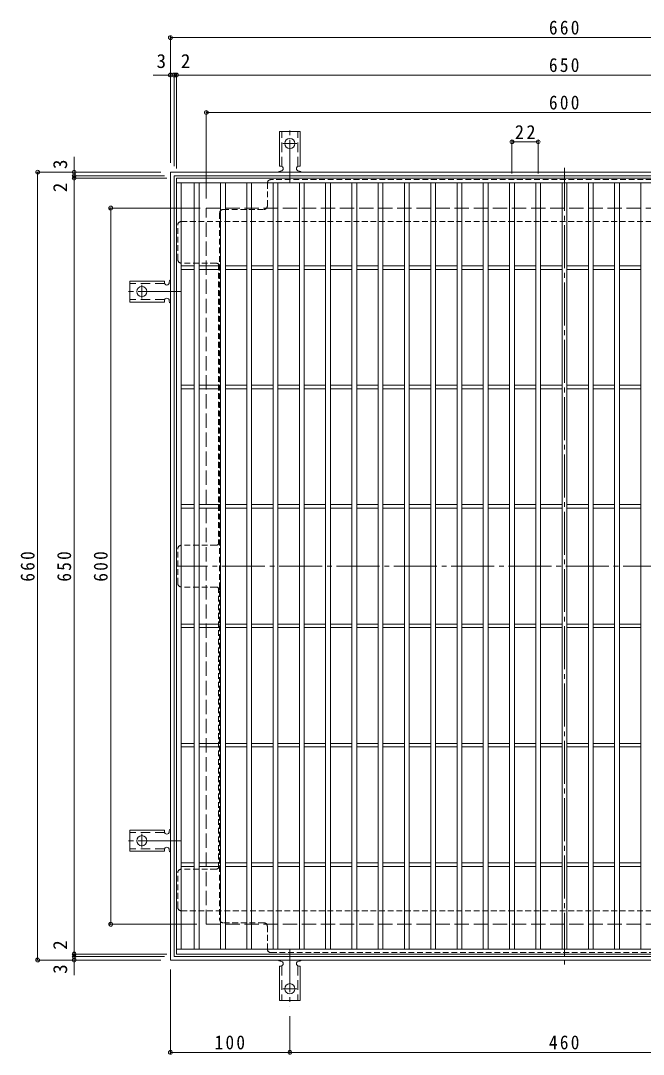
# Model space of a CAD drawing. Units: millimetres at full size, sheet at 1:4. Extents: x -953 to 1047, y -779 to 782.
# Drawn here: x -953 to -431, y -84 to 782 of the extents above; entities that cross this region are included whole.
import ezdxf
from ezdxf.enums import TextEntityAlignment as Align

# ---------------------------------------------------------------- set-up
doc = ezdxf.new("R2010")
doc.units = ezdxf.units.MM
doc.header["$LTSCALE"] = 4
doc.header["$PDMODE"] = 32
doc.header["$PDSIZE"] = 3.2
for name, pattern in [('CHAIN2', [12, 9, -1, 1, -1]), ('DASHED1', [1.8, 1.2, -0.6]), ('DASHED2', [3, 2, -1]), ('DASHED3', [4, 3, -1])]:
    doc.linetypes.add(name, pattern=pattern)
for name, color, linetype, lineweight in [('A-1_躯体', 3, 'Continuous', 9), ('A-2_仕上', 3, 'Continuous', 9), ('A-4_文字', 7, 'Continuous', 9), ('A-7_木断面', 2, 'Continuous', 9), ('A-A_インテリア', 3, 'Continuous', 9)]:
    doc.layers.add(name, color=color, linetype=linetype, lineweight=lineweight)
doc.styles.add('ＭＳ ゴシック', font='')
doc.styles.get('ＭＳ ゴシック').set_extended_font_data('MS Gothic')

msp = doc.modelspace()

# ---------------------------------------------------------------- linework, layer by layer
at = {"layer": 'A-1_躯体', "color": 2}
for p, q in [((-827.292, -5.385), (-827.292, 654.615)), ((-827.292, 654.615), (-167.292, 654.615)), ((-824.292, -2.385), (-824.292, 651.615)), ((-824.292, 651.615), (-170.292, 651.615)), ((-167.292, -5.385), (-827.292, -5.385)), ((-170.292, -2.385), (-824.292, -2.385))]:
    msp.add_line(p, q, dxfattribs=at)
at = {"layer": 'A-1_躯体', "color": 2, "linetype": 'DASHED3'}
for p, q in [((-797.292, 24.615), (-797.292, 624.615)), ((-797.292, 624.615), (-197.292, 624.615)), ((-797.292, 24.615), (-197.292, 24.615))]:
    msp.add_line(p, q, dxfattribs=at)
at = {"layer": 'A-2_仕上'}
for p, q in [((-822.292, 649.615), (-172.291, 649.615)), ((-822.292, -0.385), (-822.292, 649.615)), ((-822.292, 645.615), (-172.291, 645.615)), ((-818.292, 3.615), (-818.292, 645.615)), ((-807.291, 3.615), (-807.291, 645.615)), ((-803.291, 3.615), (-803.291, 645.615)), ((-785.291, 645.615), (-785.291, 3.615)), ((-781.291, 645.615), (-781.291, 3.615)), ((-763.291, 645.615), (-763.291, 3.615)), ((-759.291, 645.615), (-759.291, 3.615)), ((-741.291, 3.615), (-741.291, 645.615)), ((-737.291, 3.615), (-737.291, 645.615)), ((-719.291, 3.615), (-719.291, 645.615)), ((-715.291, 3.615), (-715.291, 645.615)), ((-697.291, 3.615), (-697.291, 645.615)), ((-693.291, 3.615), (-693.291, 645.615)), ((-675.291, 3.615), (-675.291, 645.615)), ((-671.291, 3.615), (-671.291, 645.615)), ((-653.291, 3.615), (-653.291, 645.615)), ((-649.291, 3.615), (-649.291, 645.615)), ((-631.291, 3.615), (-631.291, 645.615)), ((-627.291, 3.615), (-627.291, 645.615)), ((-609.291, 3.615), (-609.291, 645.615)), ((-605.291, 3.615), (-605.291, 645.615)), ((-587.291, 3.615), (-587.291, 645.615)), ((-583.291, 3.615), (-583.291, 645.615)), ((-565.291, 3.615), (-565.291, 645.615)), ((-561.291, 3.615), (-561.291, 645.615)), ((-543.291, 3.615), (-543.291, 645.615)), ((-539.291, 3.615), (-539.291, 645.615)), ((-521.291, 3.615), (-521.291, 645.615)), ((-517.291, 3.615), (-517.291, 645.615)), ((-499.291, 3.615), (-499.291, 645.615)), ((-495.291, 3.615), (-495.291, 645.615)), ((-477.291, 3.615), (-477.291, 645.615)), ((-473.291, 3.615), (-473.291, 645.615)), ((-455.291, 3.615), (-455.291, 645.615)), ((-451.291, 3.615), (-451.291, 645.615)), ((-433.291, 3.615), (-433.291, 645.615)), ((-818.292, 576.115), (-807.291, 576.115)), ((-818.292, 573.115), (-807.291, 573.115)), ((-803.291, 576.115), (-785.291, 576.115)), ((-803.291, 573.115), (-785.291, 573.115)), ((-781.291, 576.115), (-763.291, 576.115)), ((-781.291, 573.115), (-763.291, 573.115)), ((-759.291, 576.115), (-741.291, 576.115)), ((-759.291, 573.115), (-741.291, 573.115)), ((-737.291, 576.115), (-719.291, 576.115)), ((-737.291, 573.115), (-719.291, 573.115)), ((-715.291, 576.115), (-697.291, 576.115)), ((-715.291, 573.115), (-697.291, 573.115)), ((-693.291, 576.115), (-675.291, 576.115)), ((-693.291, 573.115), (-675.291, 573.115)), ((-671.291, 576.115), (-653.291, 576.115)), ((-671.291, 573.115), (-653.291, 573.115)), ((-649.291, 576.115), (-631.291, 576.115)), ((-649.291, 573.115), (-631.291, 573.115)), ((-627.291, 576.115), (-609.291, 576.115)), ((-627.291, 573.115), (-609.291, 573.115)), ((-605.291, 576.115), (-587.291, 576.115)), ((-605.291, 573.115), (-587.291, 573.115)), ((-583.291, 576.115), (-565.291, 576.115)), ((-583.291, 573.115), (-565.291, 573.115)), ((-561.291, 576.115), (-543.291, 576.115)), ((-561.291, 573.115), (-543.291, 573.115)), ((-539.291, 576.115), (-521.291, 576.115)), ((-539.291, 573.115), (-521.291, 573.115)), ((-517.291, 576.115), (-499.291, 576.115)), ((-517.291, 573.115), (-499.291, 573.115)), ((-495.291, 576.115), (-477.291, 576.115)), ((-495.291, 573.115), (-477.291, 573.115)), ((-473.291, 576.115), (-455.291, 576.115)), ((-473.291, 573.115), (-455.291, 573.115)), ((-451.291, 576.115), (-433.291, 576.115)), ((-451.291, 573.115), (-433.291, 573.115)), ((-818.292, 476.115), (-807.291, 476.115)), ((-818.292, 473.115), (-807.291, 473.115)), ((-803.291, 476.115), (-785.291, 476.115)), ((-803.291, 473.115), (-785.291, 473.115)), ((-781.291, 476.115), (-763.291, 476.115)), ((-781.291, 473.115), (-763.291, 473.115)), ((-759.291, 476.115), (-741.291, 476.115)), ((-759.291, 473.115), (-741.291, 473.115)), ((-737.291, 476.115), (-719.291, 476.115)), ((-737.291, 473.115), (-719.291, 473.115)), ((-715.291, 476.115), (-697.291, 476.115)), ((-715.291, 473.115), (-697.291, 473.115)), ((-693.291, 476.115), (-675.291, 476.115)), ((-693.291, 473.115), (-675.291, 473.115)), ((-671.291, 476.115), (-653.291, 476.115)), ((-671.291, 473.115), (-653.291, 473.115)), ((-649.291, 476.115), (-631.291, 476.115)), ((-649.291, 473.115), (-631.291, 473.115)), ((-627.291, 476.115), (-609.291, 476.115)), ((-627.291, 473.115), (-609.291, 473.115)), ((-605.291, 476.115), (-587.291, 476.115)), ((-605.291, 473.115), (-587.291, 473.115)), ((-583.291, 476.115), (-565.291, 476.115)), ((-583.291, 473.115), (-565.291, 473.115)), ((-561.291, 476.115), (-543.291, 476.115)), ((-561.291, 473.115), (-543.291, 473.115)), ((-539.291, 476.115), (-521.291, 476.115)), ((-539.291, 473.115), (-521.291, 473.115)), ((-517.291, 476.115), (-499.291, 476.115)), ((-517.291, 473.115), (-499.291, 473.115)), ((-495.291, 476.115), (-477.291, 476.115)), ((-495.291, 473.115), (-477.291, 473.115)), ((-473.291, 476.115), (-455.291, 476.115)), ((-473.291, 473.115), (-455.291, 473.115)), ((-451.291, 476.115), (-433.291, 476.115)), ((-451.291, 473.115), (-433.291, 473.115)), ((-818.292, 376.115), (-807.291, 376.115)), ((-818.292, 373.115), (-807.291, 373.115)), ((-803.291, 376.115), (-785.291, 376.115)), ((-803.291, 373.115), (-785.291, 373.115)), ((-781.291, 376.115), (-763.291, 376.115)), ((-781.291, 373.115), (-763.291, 373.115)), ((-759.291, 376.115), (-741.291, 376.115)), ((-759.291, 373.115), (-741.291, 373.115)), ((-737.291, 376.115), (-719.291, 376.115)), ((-737.291, 373.115), (-719.291, 373.115)), ((-715.291, 376.115), (-697.291, 376.115)), ((-715.291, 373.115), (-697.291, 373.115)), ((-693.291, 376.115), (-675.291, 376.115)), ((-693.291, 373.115), (-675.291, 373.115)), ((-671.291, 376.115), (-653.291, 376.115)), ((-671.291, 373.115), (-653.291, 373.115)), ((-649.291, 376.115), (-631.291, 376.115)), ((-649.291, 373.115), (-631.291, 373.115)), ((-627.291, 376.115), (-609.291, 376.115)), ((-627.291, 373.115), (-609.291, 373.115)), ((-605.291, 376.115), (-587.291, 376.115)), ((-605.291, 373.115), (-587.291, 373.115)), ((-583.291, 376.115), (-565.291, 376.115)), ((-583.291, 373.115), (-565.291, 373.115)), ((-561.291, 376.115), (-543.291, 376.115)), ((-561.291, 373.115), (-543.291, 373.115)), ((-539.291, 376.115), (-521.291, 376.115)), ((-539.291, 373.115), (-521.291, 373.115)), ((-517.291, 376.115), (-499.291, 376.115)), ((-517.291, 373.115), (-499.291, 373.115)), ((-495.291, 376.115), (-477.291, 376.115)), ((-495.291, 373.115), (-477.291, 373.115)), ((-473.291, 376.115), (-455.291, 376.115)), ((-473.291, 373.115), (-455.291, 373.115)), ((-451.291, 376.115), (-433.291, 376.115)), ((-451.291, 373.115), (-433.291, 373.115)), ((-818.292, 276.115), (-807.291, 276.115)), ((-818.292, 273.115), (-807.291, 273.115)), ((-803.291, 276.115), (-785.291, 276.115)), ((-803.291, 273.115), (-785.291, 273.115)), ((-781.291, 276.115), (-763.291, 276.115)), ((-781.291, 273.115), (-763.291, 273.115)), ((-759.291, 276.115), (-741.291, 276.115)), ((-759.291, 273.115), (-741.291, 273.115)), ((-737.291, 276.115), (-719.291, 276.115)), ((-737.291, 273.115), (-719.291, 273.115)), ((-715.291, 276.115), (-697.291, 276.115)), ((-715.291, 273.115), (-697.291, 273.115)), ((-693.291, 276.115), (-675.291, 276.115)), ((-693.291, 273.115), (-675.291, 273.115)), ((-671.291, 276.115), (-653.291, 276.115)), ((-671.291, 273.115), (-653.291, 273.115)), ((-649.291, 276.115), (-631.291, 276.115)), ((-649.291, 273.115), (-631.291, 273.115)), ((-627.291, 276.115), (-609.291, 276.115)), ((-627.291, 273.115), (-609.291, 273.115)), ((-605.291, 276.115), (-587.291, 276.115)), ((-605.291, 273.115), (-587.291, 273.115)), ((-583.291, 276.115), (-565.291, 276.115)), ((-583.291, 273.115), (-565.291, 273.115)), ((-561.291, 276.115), (-543.291, 276.115)), ((-561.291, 273.115), (-543.291, 273.115)), ((-539.291, 276.115), (-521.291, 276.115)), ((-539.291, 273.115), (-521.291, 273.115)), ((-517.291, 276.115), (-499.291, 276.115)), ((-517.291, 273.115), (-499.291, 273.115)), ((-495.291, 276.115), (-477.291, 276.115)), ((-495.291, 273.115), (-477.291, 273.115)), ((-473.291, 276.115), (-455.291, 276.115)), ((-473.291, 273.115), (-455.291, 273.115)), ((-451.291, 276.115), (-433.291, 276.115)), ((-451.291, 273.115), (-433.291, 273.115)), ((-818.292, 176.115), (-807.291, 176.115)), ((-803.291, 176.115), (-785.291, 176.115)), ((-781.291, 176.115), (-763.291, 176.115)), ((-759.291, 176.115), (-741.291, 176.115)), ((-737.291, 176.115), (-719.291, 176.115)), ((-715.291, 176.115), (-697.291, 176.115)), ((-693.291, 176.115), (-675.291, 176.115)), ((-671.291, 176.115), (-653.291, 176.115)), ((-649.291, 176.115), (-631.291, 176.115)), ((-627.291, 176.115), (-609.291, 176.115)), ((-605.291, 176.115), (-587.291, 176.115)), ((-583.291, 176.115), (-565.291, 176.115)), ((-561.291, 176.115), (-543.291, 176.115)), ((-539.291, 176.115), (-521.291, 176.115)), ((-517.291, 176.115), (-499.291, 176.115)), ((-495.291, 176.115), (-477.291, 176.115)), ((-473.291, 176.115), (-455.291, 176.115)), ((-451.291, 176.115), (-433.291, 176.115)), ((-818.292, 173.115), (-807.291, 173.115)), ((-803.291, 173.115), (-785.291, 173.115)), ((-781.291, 173.115), (-763.291, 173.115)), ((-759.291, 173.115), (-741.291, 173.115)), ((-737.291, 173.115), (-719.291, 173.115)), ((-715.291, 173.115), (-697.291, 173.115)), ((-693.291, 173.115), (-675.291, 173.115)), ((-671.291, 173.115), (-653.291, 173.115)), ((-649.291, 173.115), (-631.291, 173.115)), ((-627.291, 173.115), (-609.291, 173.115)), ((-605.291, 173.115), (-587.291, 173.115)), ((-583.291, 173.115), (-565.291, 173.115)), ((-561.291, 173.115), (-543.291, 173.115)), ((-539.291, 173.115), (-521.291, 173.115)), ((-517.291, 173.115), (-499.291, 173.115)), ((-495.291, 173.115), (-477.291, 173.115)), ((-473.291, 173.115), (-455.291, 173.115)), ((-451.291, 173.115), (-433.291, 173.115)), ((-818.292, 76.115), (-807.291, 76.115)), ((-818.292, 73.115), (-807.291, 73.115)), ((-803.291, 76.115), (-785.291, 76.115)), ((-803.291, 73.115), (-785.291, 73.115)), ((-781.291, 76.115), (-763.291, 76.115)), ((-781.291, 73.115), (-763.291, 73.115)), ((-759.291, 76.115), (-741.291, 76.115)), ((-759.291, 73.115), (-741.291, 73.115)), ((-737.291, 76.115), (-719.291, 76.115)), ((-737.291, 73.115), (-719.291, 73.115)), ((-715.291, 76.115), (-697.291, 76.115)), ((-715.291, 73.115), (-697.291, 73.115)), ((-693.291, 76.115), (-675.291, 76.115)), ((-693.291, 73.115), (-675.291, 73.115)), ((-671.291, 76.115), (-653.291, 76.115)), ((-671.291, 73.115), (-653.291, 73.115)), ((-649.291, 76.115), (-631.291, 76.115)), ((-649.291, 73.115), (-631.291, 73.115)), ((-627.291, 76.115), (-609.291, 76.115)), ((-627.291, 73.115), (-609.291, 73.115)), ((-605.291, 76.115), (-587.291, 76.115)), ((-605.291, 73.115), (-587.291, 73.115)), ((-583.291, 76.115), (-565.291, 76.115)), ((-583.291, 73.115), (-565.291, 73.115)), ((-561.291, 76.115), (-543.291, 76.115)), ((-561.291, 73.115), (-543.291, 73.115)), ((-539.291, 76.115), (-521.291, 76.115)), ((-539.291, 73.115), (-521.291, 73.115)), ((-517.291, 76.115), (-499.291, 76.115)), ((-517.291, 73.115), (-499.291, 73.115)), ((-495.291, 76.115), (-477.291, 76.115)), ((-495.291, 73.115), (-477.291, 73.115)), ((-473.291, 76.115), (-455.291, 76.115)), ((-473.291, 73.115), (-455.291, 73.115)), ((-451.291, 76.115), (-433.291, 76.115)), ((-451.291, 73.115), (-433.291, 73.115)), ((-345.292, 3.615), (-822.292, 3.615))]:
    msp.add_line(p, q, dxfattribs=at)
msp.add_lwpolyline([(-172.291, 649.615), (-172.291, -0.385), (-822.292, -0.385)], dxfattribs=at)
at = {"layer": 'A-4_文字'}
for p, q in [((-827.292, 768.593), (-827.292, 662.615)), ((-827.292, 767.393), (-167.292, 767.393)), ((-824.292, 737.204), (-824.292, 659.615)), ((-822.292, 737.204), (-822.292, 657.615)), ((-841.696, 736.004), (-824.292, 736.004)), ((-824.292, 736.004), (-822.292, 736.004)), ((-822.292, 736.004), (-172.291, 736.004)), ((-797.292, 705.815), (-797.292, 632.615)), ((-797.292, 704.615), (-197.292, 704.615)), ((-541.291, 681.221), (-541.291, 653.615)), ((-541.291, 680.021), (-519.291, 680.021)), ((-519.291, 681.221), (-519.291, 653.615)), ((-907.897, 651.615), (-907.897, 667.586)), ((-939.702, 654.615), (-835.292, 654.615)), ((-938.502, 654.615), (-938.502, -5.385)), ((-909.097, 651.615), (-832.292, 651.615)), ((-909.097, 649.615), (-830.292, 649.615)), ((-907.897, 649.615), (-907.897, 651.615)), ((-907.897, -0.385), (-907.897, 649.615)), ((-878.492, 624.615), (-802.292, 624.615)), ((-877.292, 624.615), (-877.292, 24.615)), ((-878.492, 24.615), (-805.292, 24.615)), ((-939.702, -5.385), (-835.292, -5.385)), ((-909.097, -0.385), (-830.292, -0.385)), ((-909.097, -2.385), (-832.292, -2.385)), ((-907.897, -2.385), (-907.897, -0.385)), ((-907.897, -18.164), (-907.897, -2.385)), ((-827.292, -83.962), (-827.292, -13.385)), ((-727.291, -83.962), (-727.291, -52.385)), ((-827.292, -82.762), (-727.291, -82.762)), ((-727.291, -82.762), (-267.292, -82.762))]:
    msp.add_line(p, q, dxfattribs=at)
for p in [(-827.292, 767.393), (-827.292, 736.004), (-824.292, 736.004), (-822.292, 736.004), (-797.292, 704.615), (-541.291, 680.021), (-519.291, 680.021), (-938.502, 654.615), (-907.897, 654.615), (-907.897, 651.615), (-907.897, 649.615), (-877.292, 624.615), (-877.292, 24.615), (-907.897, -0.385), (-938.502, -5.385), (-907.897, -2.385), (-907.897, -5.385), (-827.292, -82.762), (-727.291, -82.762)]:
    msp.add_point(p, dxfattribs=at)
at = {"layer": 'A-7_木断面', "linetype": 'CHAIN2'}
for p, q in [((-497.292, 658.212), (-497.292, -8.981)), ((-172.135, 324.615), (-822.017, 324.615))]:
    msp.add_line(p, q, dxfattribs=at)
at = {"layer": 'A-7_木断面', "linetype": 'DASHED1'}
for p, q in [((-746.091, 626.419), (-746.091, 645.419)), ((-251.493, 648.419), (-743.091, 648.419)), ((-786.092, 620.419), (-786.092, 28.812)), ((-783.092, 623.419), (-749.091, 623.419)), ((-821.095, 581.418), (-821.095, 610.419)), ((-818.095, 613.419), (-176.488, 613.419)), ((-789.092, 578.418), (-818.095, 578.418)), ((-786.892, 577.458), (-786.892, 343.076)), ((-821.095, 310.115), (-821.095, 339.116)), ((-789.092, 342.116), (-818.095, 342.116)), ((-789.092, 307.115), (-818.095, 307.115)), ((-786.892, 71.773), (-786.892, 306.154)), ((-789.092, 70.813), (-818.095, 70.813)), ((-821.095, 38.812), (-821.095, 67.813)), ((-818.095, 35.812), (-313.095, 35.812)), ((-749.091, 25.812), (-783.092, 25.812)), ((-746.091, 22.812), (-746.091, 3.812)), ((-743.091, 0.812), (-348.095, 0.812))]:
    msp.add_line(p, q, dxfattribs=at)
for centre, start, end in [((-743.091, 645.419), 90, 180), ((-749.091, 626.419), 270, 0), ((-783.092, 620.419), 90, 180), ((-818.095, 610.419), 90, 180), ((-818.095, 581.418), 180, 270), ((-789.092, 575.418), 0, 90), ((-818.095, 339.116), 90, 180), ((-789.092, 345.116), 270, 0), ((-818.095, 310.115), 180, 270), ((-789.092, 304.115), 0, 90), ((-818.095, 67.813), 90, 180), ((-789.092, 73.813), 270, 0), ((-818.095, 38.812), 180, 270), ((-783.092, 28.812), 180, 270), ((-749.091, 22.812), 0, 90), ((-743.091, 3.812), 180, 270)]:
    msp.add_arc(centre, 3, start, end, dxfattribs=at)
at = {"layer": 'A-A_インテリア', "color": 7, "linetype": 'CHAIN2'}
for p, q in [((-727.291, 645.615), (-727.291, 693.615)), ((-721.515, 678.615), (-733.067, 678.615)), ((-818.291, 554.615), (-866.291, 554.615)), ((-851.291, 560.391), (-851.291, 548.839)), ((-851.291, 100.392), (-851.291, 88.84)), ((-818.291, 94.616), (-866.291, 94.616)), ((-727.291, 3.616), (-727.291, -44.385)), ((-721.515, -29.385), (-733.067, -29.385))]:
    msp.add_line(p, q, dxfattribs=at)
at = {"layer": 'A-A_インテリア'}
for p, q in [((-736.041, 659.615), (-736.041, 688.615)), ((-736.041, 688.615), (-718.541, 688.615)), ((-718.541, 659.615), (-718.541, 688.615)), ((-736.041, 659.615), (-734.791, 659.615)), ((-718.541, 659.615), (-719.791, 659.615)), ((-734.787, 655.615), (-735.3, 655.615)), ((-719.291, 655.615), (-719.791, 655.615)), ((-832.291, 563.365), (-861.291, 563.365)), ((-861.291, 545.865), (-861.291, 563.365)), ((-832.291, 563.365), (-832.291, 562.116)), ((-828.291, 562.615), (-828.291, 562.115)), ((-832.291, 545.865), (-861.291, 545.865)), ((-832.291, 545.865), (-832.291, 547.115)), ((-828.291, 547.12), (-828.291, 546.607)), ((-832.291, 103.366), (-861.291, 103.366)), ((-861.291, 85.866), (-861.291, 103.366)), ((-832.291, 103.366), (-832.291, 102.116)), ((-828.291, 102.616), (-828.291, 102.116)), ((-832.291, 85.866), (-832.291, 87.116)), ((-828.291, 87.12), (-828.291, 86.607)), ((-832.291, 85.866), (-861.291, 85.866)), ((-734.787, -6.385), (-735.3, -6.385)), ((-719.291, -6.385), (-719.791, -6.385)), ((-736.041, -10.385), (-734.791, -10.385)), ((-736.041, -10.385), (-736.041, -39.385)), ((-718.541, -10.385), (-719.791, -10.385)), ((-718.541, -10.385), (-718.541, -39.385)), ((-736.041, -39.385), (-718.541, -39.385))]:
    msp.add_line(p, q, dxfattribs=at)
at = {"layer": 'A-A_インテリア', "linetype": 'DASHED2'}
for p, q in [((-734.041, 659.469), (-734.041, 688.615)), ((-720.541, 659.469), (-720.541, 688.615)), ((-832.146, 561.365), (-861.291, 561.365)), ((-832.146, 547.865), (-861.291, 547.865)), ((-832.146, 101.366), (-861.291, 101.366)), ((-832.146, 87.866), (-861.291, 87.866)), ((-734.041, -10.239), (-734.041, -39.385)), ((-720.541, -10.239), (-720.541, -39.385))]:
    msp.add_line(p, q, dxfattribs=at)
at = {"layer": 'A-A_インテリア'}
for centre in [(-727.291, 678.615), (-851.291, 554.615), (-851.291, 94.616), (-727.291, -29.385)]:
    msp.add_circle(centre, 4.25, dxfattribs=at)
for centre, start, end in [((-734.791, 657.615), 270.13329, 90), ((-719.791, 657.615), 90, 270), ((-735.291, 653.615), 90.24162, 150.00072), ((-719.291, 653.615), 29.99951, 89.72403), ((-826.291, 562.615), 119.99951, 179.72403), ((-830.291, 562.116), 180, 0), ((-830.291, 547.115), 0.13329, 180), ((-826.291, 546.615), 180.24162, 240.00072), ((-826.291, 102.616), 119.99951, 179.72403), ((-830.291, 102.116), 180, 0), ((-830.291, 87.116), 0.13329, 180), ((-826.291, 86.616), 180.24162, 240.00072), ((-735.291, -4.385), 209.99928, 269.75838), ((-734.791, -8.385), 270, 89.86671), ((-719.791, -8.385), 90, 270), ((-719.291, -4.385), 270.27597, 330.00049)]:
    msp.add_arc(centre, 2, start, end, dxfattribs=at)

# ---------------------------------------------------------------- texts
at = {"layer": 'A-4_文字', "color": 2, "style": 'ＭＳ ゴシック'}
for s, p in [('3', (-838.927, 738.404)), ('2', (-818.536, 738.404))]:
    msp.add_text(s, height=11.73, dxfattribs=at).set_placement(p, align=Align.BOTTOM_LEFT)
for s, p in [('3', (-910.297, 657.253)), ('2', (-910.297, 637.857)), ('2', (-910.297, 3.196)), ('3', (-910.297, -16.94))]:
    msp.add_text(s, height=11.73, rotation=90, dxfattribs=at).set_placement(p, align=Align.BOTTOM_LEFT)
at = {"layer": 'A-4_文字', "color": 2, "char_height": 11.73, "attachment_point": 7, "style": 'ＭＳ ゴシック'}
for s, insert in [('\\T1.27;\\W0.9;660', (-510.292, 769.793)), ('\\T1.27;\\W0.9;650', (-510.292, 738.404)), ('\\T1.27;\\W0.9;600', (-510.292, 707.015)), ('\\T1.27;\\W0.95;22', (-538.791, 682.421)), ('\\T1.27;\\W0.9;100', (-790.291, -80.362)), ('\\T1.27;\\W0.9;460', (-510.291, -80.362))]:
    msp.add_mtext(s, dxfattribs=dict(at, insert=insert))
at = {"layer": 'A-4_文字', "color": 2, "char_height": 11.73, "attachment_point": 7, "rotation": 90, "style": 'ＭＳ ゴシック'}
for s, insert in [('\\T1.27;\\W0.9;660', (-940.902, 311.615)), ('\\T1.27;\\W0.9;650', (-910.297, 311.615)), ('\\T1.27;\\W0.9;600', (-879.692, 311.615))]:
    msp.add_mtext(s, dxfattribs=dict(at, insert=insert))

doc.saveas('drawing.dxf')
